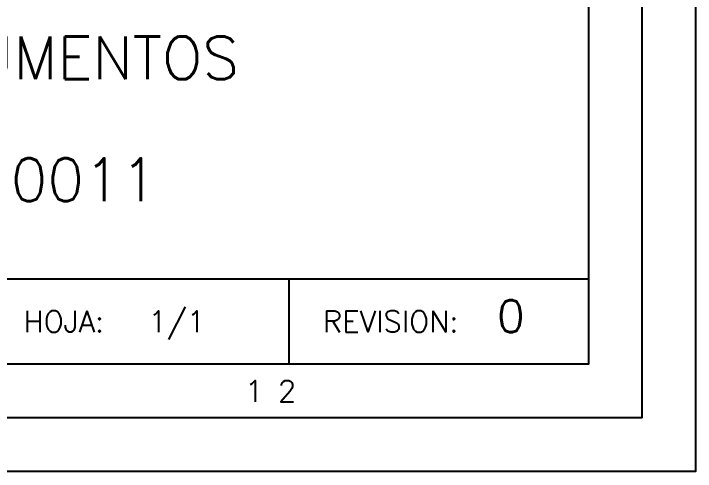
# Model space of a CAD drawing. Header units: millimetres. Extents: x 172 to 1080, y 170 to 466.
# Drawn here: x 1048.66 to 1080.49, y 169.78 to 191.14 of the extents above; entities that cross this region are included whole.
import ezdxf

# ---------------------------------------------------------------- set-up
doc = ezdxf.new("R2010")
doc.units = ezdxf.units.MM
doc.layers.add('CAJETIN', color=1, linetype='Continuous')
doc.layers.add('FORMATO', color=7, linetype='Continuous')
doc.styles.add('PY', font='ROMANS.shx')

# ---------------------------------------------------------------- blocks, each defined once
blk = doc.blocks.new('MARCO-A1')
at = {"layer": 'FORMATO', "color": 1}
blk.add_lwpolyline([(0, 594), (841, 594), (841, 0), (0, 0)], close=True, dxfattribs=at)
at = {"layer": 'FORMATO', "color": 5}
blk.add_lwpolyline([(5, 589), (836, 589), (836, 5), (5, 5)], close=True, dxfattribs=at)
at = {"layer": 'FORMATO', "color": 8, "linetype": 'Continuous'}
blk.add_lwpolyline([(10, 584), (831, 584), (831, 10), (10, 10)], close=True, dxfattribs=at)
at = {"layer": 'FORMATO', "color": 1, "style": 'PY'}
blk.add_text('1 2', height=2, dxfattribs=at).set_placement((798.883, 6.5))

msp = doc.modelspace()

# ---------------------------------------------------------------- linework, layer by layer
at = {"layer": 'CAJETIN', "color": 8, "linetype": 'Continuous'}
msp.add_line((985.601, 178.774), (1075.495, 178.774), dxfattribs=at)
msp.add_line((985.601, 178.774), (1075.495, 178.774), dxfattribs=at)
at = {"layer": 'CAJETIN', "color": 8}
msp.add_line((1061.511, 178.774), (1061.511, 174.779), dxfattribs=at)
msp.add_line((1061.511, 178.774), (1061.511, 174.779), dxfattribs=at)

# ---------------------------------------------------------------- block references
at = {"xscale": 0.499409123998651, "yscale": 0.499409123998651, "zscale": 0.499409123998651}
msp.add_blockref('MARCO-A1', (660.486, 169.785), dxfattribs=at)

# ---------------------------------------------------------------- texts
at = {"layer": 'CAJETIN', "color": 6, "style": 'PY'}
msp.add_text('0', height=1.498, dxfattribs=at).set_placement((1071.233, 176.277))
at = {"layer": 'CAJETIN', "color": 1, "style": 'PY'}
msp.add_text('1/1', height=0.9988, dxfattribs=at).set_placement((1054.945, 176.277))
at = {"layer": 'CAJETIN', "color": 5, "char_height": 1.99764, "width": 88.63238, "attachment_point": 5, "style": 'PY'}
for s, insert in [('DIAGRAMAS DE TUBERÍAS E INSTRUMENTOS', (1030.548, 189.078)), ('REACTOR HDL/LAVAVAJILLAS R-0011', (1030.459, 183.06))]:
    msp.add_mtext(s, dxfattribs=dict(at, insert=insert))
at = {"layer": 'FORMATO', "color": 1, "style": 'PY'}
for s, p in [('HOJA:', (1049.112, 176.277)), ('REVISION:', (1063.095, 176.277))]:
    msp.add_text(s, height=0.9988, dxfattribs=at).set_placement(p)

doc.saveas('drawing.dxf')
